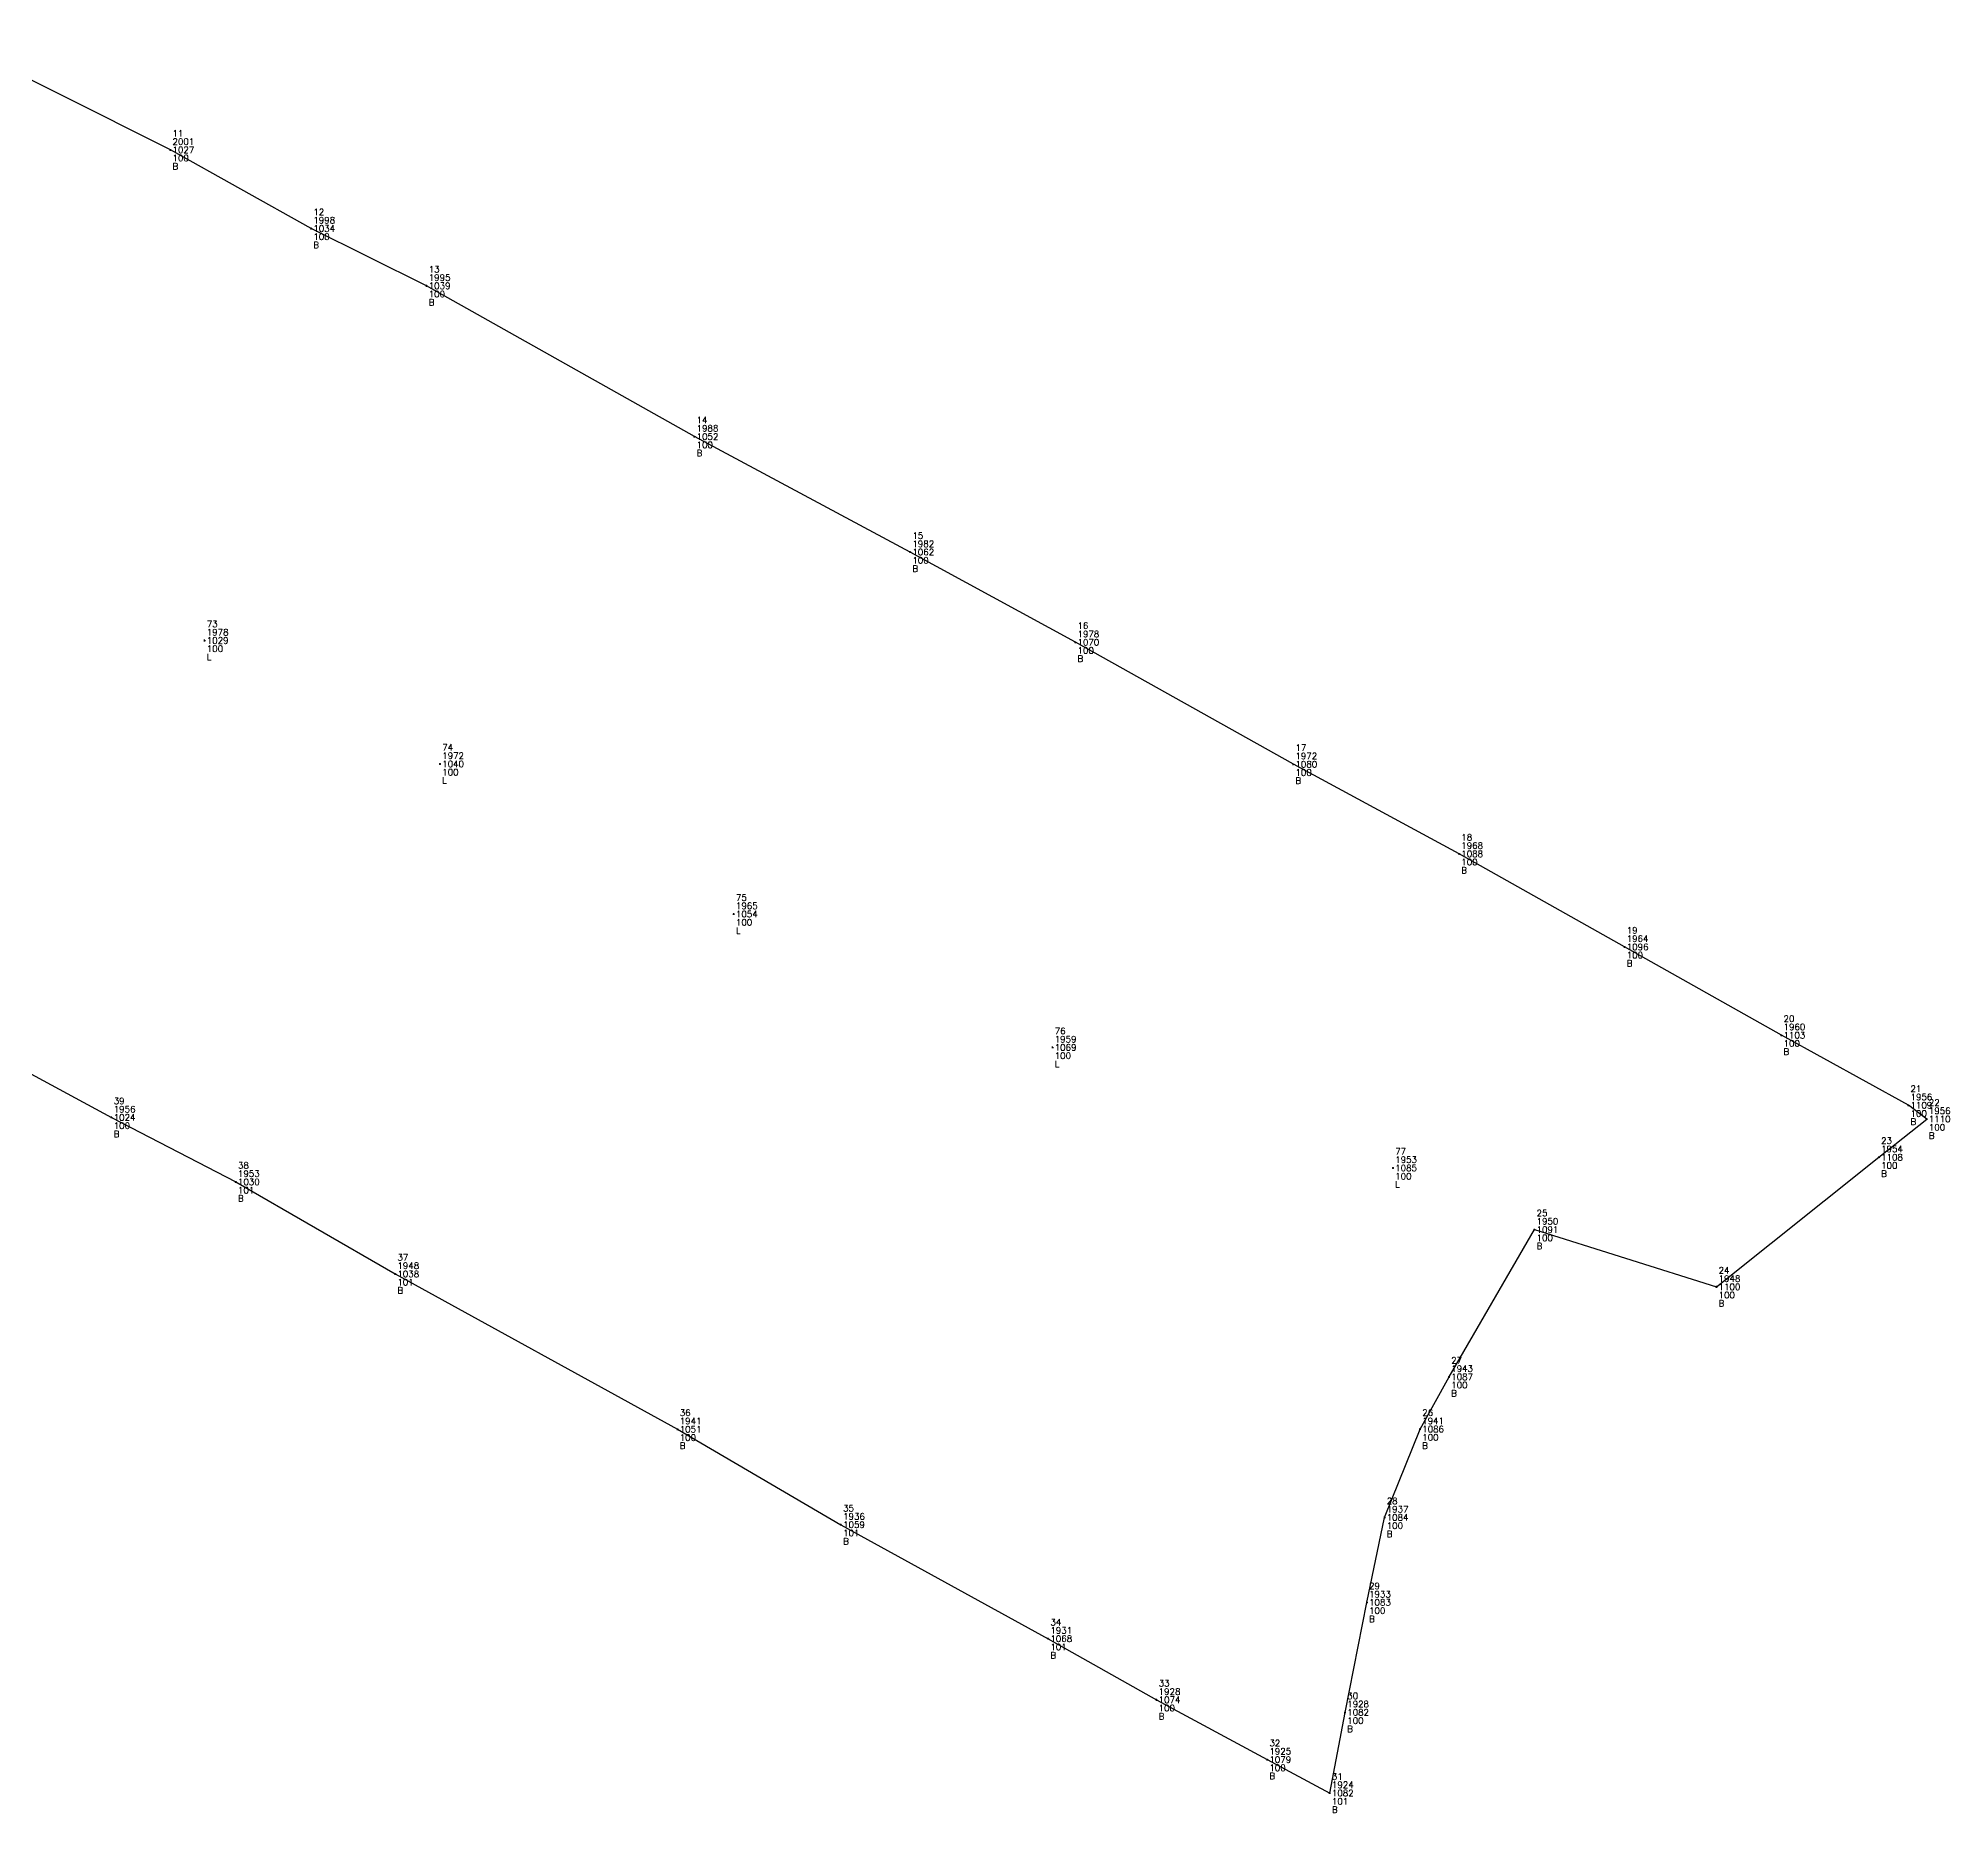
# Model space of a CAD drawing. Extents: x 930 to 1111, y 1923 to 2044.
# Drawn here: x 1020.7 to 1111, y 1922.9 to 2006.7 of the extents above; entities that cross this region are included whole.
import ezdxf

# ---------------------------------------------------------------- set-up
doc = ezdxf.new("R2010")
doc.units = 0
doc.header["$MEASUREMENT"] = 0
doc.layers.get('0').update_dxf_attribs({"linetype": 'CONTINUOUS'})
for name, color, linetype in [('SPOTX', 2, 'CONTINUOUS'), ('STEXT', 5, 'CONTINUOUS'), ('STEXT1', 5, 'CONTINUOUS'), ('STEXT2', 5, 'CONTINUOUS'), ('STEXT3', 5, 'CONTINUOUS')]:
    doc.layers.add(name, color=color, linetype=linetype)
doc.styles.get("Standard").update_dxf_attribs({"font": 'txt.SHX', "bigfont": 'whgtxt.shx'})

# ---------------------------------------------------------------- blocks, each defined once
blk = doc.blocks.new('SPOTX')
for p, q in [((-0.5, 0), (0.5, 0)), ((0, -0.5), (0, 0.5))]:
    blk.add_line(p, q)

msp = doc.modelspace()

# ---------------------------------------------------------------- linework, layer by layer
msp.add_lwpolyline([(1009.321, 1963.761), (1024.173, 1955.728), (1030.042, 1952.682), (1037.575, 1948.334), (1050.915, 1940.995), (1058.634, 1936.485), (1068.428, 1931.099), (1073.543, 1928.211), (1078.774, 1925.388), (1081.729, 1923.805), (1082.453, 1927.619), (1083.484, 1932.813), (1084.319, 1936.827), (1085.995, 1941.001), (1087.366, 1943.472), (1091.399, 1950.43), (1100, 1947.725), (1107.677, 1953.85), (1109.931, 1955.652), (1109.066, 1956.305), (1103.068, 1959.616), (1095.659, 1963.788), (1087.842, 1968.184), (1080.008, 1972.418), (1069.709, 1978.183), (1061.908, 1982.441), (1051.712, 1987.899), (1039.056, 1995.023), (1033.604, 1997.732), (1026.948, 2001.447), (1016.414, 2006.722)])

# ---------------------------------------------------------------- block references
at = {"layer": 'SPOTX', "xscale": 0.08, "yscale": 0.08, "zscale": 0.08}
for p in [(1026.948, 2001.447, 100.124), (1033.604, 1997.732, 100.379), (1039.056, 1995.023, 100.066), (1051.712, 1987.899, 100.23), (1061.908, 1982.441, 100.222), (1028.569, 1978.265, 100.158), (1069.709, 1978.183, 100.188), (1039.694, 1972.432, 100.331), (1080.005, 1972.418, 100.026), (1087.842, 1968.184, 100.139), (1053.57, 1965.338, 100.291), (1095.659, 1963.788, 100.083), (1068.632, 1959.035, 99.999), (1103.068, 1959.616, 99.935), (1109.066, 1956.305, 100.1), (1024.173, 1955.728, 100.472), (1109.931, 1955.652, 100.112), (1107.677, 1953.85, 100.165), (1030.042, 1952.682, 100.84), (1084.719, 1953.342, 100.026), (1091.399, 1950.43, 100.306), (1037.575, 1948.334, 100.503), (1100, 1947.725, 100.262), (1087.366, 1943.472, 100.185), (1050.915, 1940.995, 100.461), (1085.995, 1941.001, 100.146), (1058.634, 1936.485, 100.554), (1084.319, 1936.827, 100.244), (1083.484, 1932.813, 100.129), (1068.428, 1931.099, 100.699), (1073.543, 1928.211, 100.472), (1082.453, 1927.619, 100.291), (1078.774, 1925.388, 100.465), (1081.729, 1923.805, 100.647)]:
    msp.add_blockref('SPOTX', p, dxfattribs=at)

# ---------------------------------------------------------------- texts
at = {"layer": 'STEXT'}
for s, p in [('11', (1027.048, 2002.077, 100.124)), ('12', (1033.704, 1998.362, 100.379)), ('13', (1039.156, 1995.653, 100.066)), ('14', (1051.812, 1988.529, 100.23)), ('15', (1062.008, 1983.071, 100.222)), ('73', (1028.669, 1978.895, 100.158)), ('16', (1069.809, 1978.813, 100.188)), ('74', (1039.794, 1973.062, 100.331)), ('17', (1080.105, 1973.048, 100.026)), ('18', (1087.942, 1968.814, 100.139)), ('75', (1053.67, 1965.968, 100.291)), ('19', (1095.759, 1964.418, 100.083)), ('76', (1068.732, 1959.665, 99.999)), ('20', (1103.168, 1960.246, 99.935)), ('21', (1109.166, 1956.935, 100.1)), ('39', (1024.273, 1956.358, 100.472)), ('22', (1110.031, 1956.282, 100.112)), ('23', (1107.777, 1954.48, 100.165)), ('38', (1030.142, 1953.312, 100.84)), ('77', (1084.819, 1953.972, 100.026)), ('25', (1091.499, 1951.06, 100.306)), ('37', (1037.675, 1948.964, 100.503)), ('24', (1100.1, 1948.355, 100.262)), ('27', (1087.466, 1944.102, 100.185)), ('36', (1051.015, 1941.625, 100.461)), ('26', (1086.095, 1941.631, 100.146)), ('35', (1058.734, 1937.115, 100.554)), ('28', (1084.419, 1937.457, 100.244)), ('29', (1083.584, 1933.443, 100.129)), ('34', (1068.528, 1931.729, 100.699)), ('33', (1073.643, 1928.841, 100.472)), ('30', (1082.553, 1928.249, 100.291)), ('32', (1078.874, 1926.018, 100.465)), ('31', (1081.829, 1924.435, 100.647))]:
    msp.add_text(s, height=0.3, dxfattribs=at).set_placement(p)
at = {"layer": 'STEXT1'}
for s, p in [('B', (1027.048, 2000.517, 100.124)), ('B', (1033.704, 1996.802, 100.379)), ('B', (1039.156, 1994.093, 100.066)), ('B', (1051.812, 1986.969, 100.23)), ('B', (1062.008, 1981.511, 100.222)), ('L', (1028.669, 1977.335, 100.158)), ('B', (1069.809, 1977.253, 100.188)), ('L', (1039.794, 1971.502, 100.331)), ('B', (1080.105, 1971.488, 100.026)), ('B', (1087.942, 1967.254, 100.139)), ('L', (1053.67, 1964.408, 100.291)), ('B', (1095.759, 1962.858, 100.083)), ('B', (1103.168, 1958.686, 99.935)), ('L', (1068.732, 1958.105, 99.999)), ('B', (1109.166, 1955.375, 100.1)), ('B', (1024.273, 1954.798, 100.472)), ('B', (1110.031, 1954.722, 100.112)), ('L', (1084.819, 1952.412, 100.026)), ('B', (1107.777, 1952.92, 100.165)), ('B', (1030.142, 1951.752, 100.84)), ('B', (1091.499, 1949.5, 100.306)), ('B', (1037.675, 1947.404, 100.503)), ('B', (1100.1, 1946.795, 100.262)), ('B', (1087.466, 1942.542, 100.185)), ('B', (1051.015, 1940.065, 100.461)), ('B', (1086.095, 1940.071, 100.146)), ('B', (1058.734, 1935.555, 100.554)), ('B', (1084.419, 1935.897, 100.244)), ('B', (1083.584, 1931.883, 100.129)), ('B', (1068.528, 1930.169, 100.699)), ('B', (1073.643, 1927.281, 100.472)), ('B', (1082.553, 1926.689, 100.291)), ('B', (1078.874, 1924.458, 100.465)), ('B', (1081.829, 1922.875, 100.647))]:
    msp.add_text(s, height=0.3, dxfattribs=at).set_placement(p)
at = {"layer": 'STEXT2'}
for s, p in [('2001', (1027.048, 2001.687, 100.124)), ('1027', (1027.048, 2001.297, 100.124)), ('1998', (1033.704, 1997.972, 100.379)), ('1034', (1033.704, 1997.582, 100.379)), ('1995', (1039.156, 1995.263, 100.066)), ('1039', (1039.156, 1994.873, 100.066)), ('1988', (1051.812, 1988.139, 100.23)), ('1052', (1051.812, 1987.749, 100.23)), ('1982', (1062.008, 1982.681, 100.222)), ('1062', (1062.008, 1982.291, 100.222)), ('1978', (1028.669, 1978.505, 100.158)), ('1029', (1028.669, 1978.115, 100.158)), ('1978', (1069.809, 1978.423, 100.188)), ('1070', (1069.809, 1978.033, 100.188)), ('1972', (1039.794, 1972.672, 100.331)), ('1040', (1039.794, 1972.282, 100.331)), ('1972', (1080.105, 1972.658, 100.026)), ('1080', (1080.105, 1972.268, 100.026)), ('1968', (1087.942, 1968.424, 100.139)), ('1088', (1087.942, 1968.034, 100.139)), ('1965', (1053.67, 1965.578, 100.291)), ('1054', (1053.67, 1965.188, 100.291)), ('1964', (1095.759, 1964.028, 100.083)), ('1096', (1095.759, 1963.638, 100.083)), ('1960', (1103.168, 1959.856, 99.935)), ('1959', (1068.732, 1959.275, 99.999)), ('1069', (1068.732, 1958.885, 99.999)), ('1103', (1103.168, 1959.466, 99.935)), ('1956', (1024.273, 1955.968, 100.472)), ('1956', (1109.166, 1956.545, 100.1)), ('1109', (1109.166, 1956.155, 100.1)), ('1024', (1024.273, 1955.578, 100.472)), ('1956', (1110.031, 1955.892, 100.112)), ('1110', (1110.031, 1955.502, 100.112)), ('1953', (1084.819, 1953.582, 100.026)), ('1954', (1107.777, 1954.09, 100.165)), ('1108', (1107.777, 1953.7, 100.165)), ('1953', (1030.142, 1952.922, 100.84)), ('1030', (1030.142, 1952.532, 100.84)), ('1085', (1084.819, 1953.192, 100.026)), ('1950', (1091.499, 1950.67, 100.306)), ('1091', (1091.499, 1950.28, 100.306)), ('1948', (1037.675, 1948.574, 100.503)), ('1038', (1037.675, 1948.184, 100.503)), ('1948', (1100.1, 1947.965, 100.262)), ('1100', (1100.1, 1947.575, 100.262)), ('1943', (1087.466, 1943.712, 100.185)), ('1087', (1087.466, 1943.322, 100.185)), ('1941', (1051.015, 1941.235, 100.461)), ('1051', (1051.015, 1940.845, 100.461)), ('1941', (1086.095, 1941.241, 100.146)), ('1086', (1086.095, 1940.851, 100.146)), ('1937', (1084.419, 1937.067, 100.244)), ('1936', (1058.734, 1936.725, 100.554)), ('1059', (1058.734, 1936.335, 100.554)), ('1084', (1084.419, 1936.677, 100.244)), ('1933', (1083.584, 1933.053, 100.129)), ('1083', (1083.584, 1932.663, 100.129)), ('1931', (1068.528, 1931.339, 100.699)), ('1068', (1068.528, 1930.949, 100.699)), ('1928', (1073.643, 1928.451, 100.472)), ('1074', (1073.643, 1928.061, 100.472)), ('1928', (1082.553, 1927.859, 100.291)), ('1082', (1082.553, 1927.469, 100.291)), ('1925', (1078.874, 1925.628, 100.465)), ('1079', (1078.874, 1925.238, 100.465)), ('1924', (1081.829, 1924.045, 100.647)), ('1082', (1081.829, 1923.655, 100.647))]:
    msp.add_text(s, height=0.3, dxfattribs=at).set_placement(p)
at = {"layer": 'STEXT3'}
for s, p in [('100', (1027.048, 2000.907, 100.124)), ('100', (1033.704, 1997.192, 100.379)), ('100', (1039.156, 1994.483, 100.066)), ('100', (1051.812, 1987.359, 100.23)), ('100', (1062.008, 1981.901, 100.222)), ('100', (1028.669, 1977.725, 100.158)), ('100', (1069.809, 1977.643, 100.188)), ('100', (1039.794, 1971.892, 100.331)), ('100', (1080.105, 1971.878, 100.026)), ('100', (1087.942, 1967.644, 100.139)), ('100', (1053.67, 1964.798, 100.291)), ('100', (1095.759, 1963.248, 100.083)), ('100', (1103.168, 1959.076, 99.935)), ('100', (1068.732, 1958.495, 99.999)), ('100', (1024.273, 1955.188, 100.472)), ('100', (1109.166, 1955.765, 100.1)), ('100', (1110.031, 1955.112, 100.112)), ('100', (1107.777, 1953.31, 100.165)), ('100', (1084.819, 1952.802, 100.026)), ('101', (1030.142, 1952.142, 100.84)), ('100', (1091.499, 1949.89, 100.306)), ('101', (1037.675, 1947.794, 100.503)), ('100', (1100.1, 1947.185, 100.262)), ('100', (1087.466, 1942.932, 100.185)), ('100', (1051.015, 1940.455, 100.461)), ('100', (1086.095, 1940.461, 100.146)), ('100', (1084.419, 1936.287, 100.244)), ('101', (1058.734, 1935.945, 100.554)), ('100', (1083.584, 1932.273, 100.129)), ('101', (1068.528, 1930.559, 100.699)), ('100', (1073.643, 1927.671, 100.472)), ('100', (1082.553, 1927.079, 100.291)), ('100', (1078.874, 1924.848, 100.465)), ('101', (1081.829, 1923.265, 100.647))]:
    msp.add_text(s, height=0.3, dxfattribs=at).set_placement(p)

doc.saveas('drawing.dxf')
